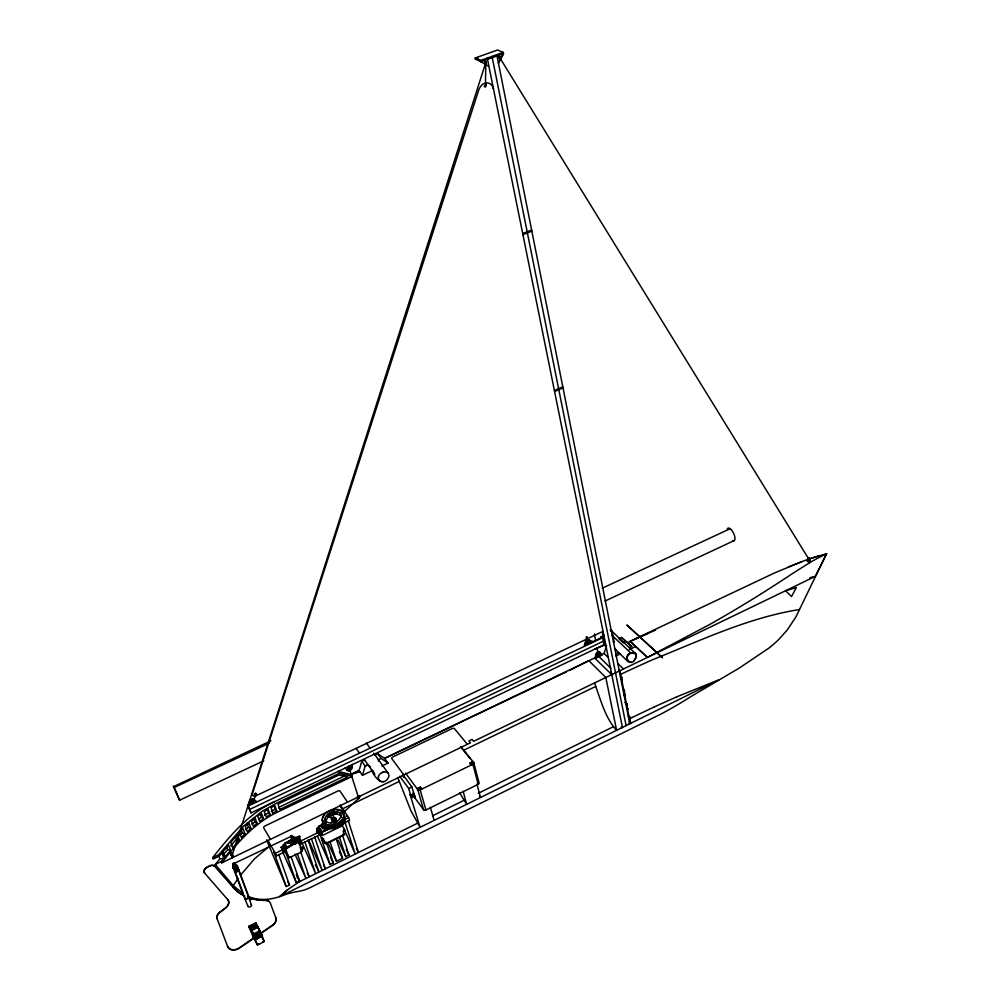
<?xml version="1.0" encoding="UTF-8"?>
<svg xmlns="http://www.w3.org/2000/svg" width="1000" height="1000" viewBox="0 0 1000 1000"><rect width="100%" height="100%" fill="white"/><g stroke="black" fill="none" stroke-linecap="round" stroke-linejoin="round"><path stroke-width="1.5" d="M335.238 819.325L334.575 818.138M300.062 840.537L299.738 839.638L298.5 840.5M334.288 820.075C331.712 820.812 335.062 818.075 334.288 820.075M322.1 833.925C318.562 839.65 320.65 828.325 319.513 833.575M330.262 828.188L321.9 832.05L318.55 826.562L322.475 824.525L322.812 826.4L322.2 823.812M318.263 829.95C314.387 831.325 318.788 823.312 320.087 830.225L318.738 830.675L320 829.963C322.65 832.475 323.1 834.412 319.438 833.988M485.425 87.075C488.925 81.062 481.262 88.912 485.45 86.013L485.8 62.5L232.113 855.487M300.062 840.55L299.312 838.363L296.9 839.538L295.837 837.562L283.238 844.912L286.112 850.188L283.875 851.9L286.3 850.725L288.8 857.887L300.85 852.325L300.512 851.637M604.338 641.312L604.288 642.775L604.35 638.688M307.213 872.825L309.1 876.625L300.763 852.05L302.087 851.413L299.625 844.25L302.038 843.075L301.35 841.712L300.512 843.05M299.812 839.188C295.912 839.75 301.925 841.513 299.312 838.363M295.675 842.3C300.387 837.087 287.062 839.575 294.4 839.1M294.738 841.575L294.438 841.625M294.475 838.75L293.875 840.025M295.675 842.7L295.375 842.487M296.55 841.35C291.988 838.875 307.275 833.962 295.2 837.663C292.787 836.637 288.863 832.663 291.663 839.325L287.375 841.912L288.212 842.9M292.512 839.6L294.3 839.538M291.613 836.812C290.5 834.412 294.225 840.4 298.913 836.85L298.738 836.325M291.488 841.363L292.425 842.938L295.062 842.675M290.225 841.55L287.738 842.3L287.525 843.225L288.562 843.225L288.15 842.537M253.325 924.663C259.775 923.587 253.025 932.225 250.837 927.425C252.375 922.087 250.8 930.125 254.725 926.688C254.613 922.15 252.05 926.562 250.9 925.475L251.588 926.038M255.1 924.4L254.288 923.787L255.025 924.575M249.913 926.425L250.188 925.825L250.2 926.587M232.662 863.662L233.85 862.962L237.275 866.05A2.263 1.475 -24 0 0 234.788 866.038A2.263 1.475 -24 0 0 233.337 867.962L232.662 863.662L233.525 868.487A2.263 1.475 -24 0 1 234.975 866.575A2.263 1.475 -24 0 1 237.475 866.587L234.05 863.487L232.862 864.2M301.35 841.775C302.15 838.462 296.413 840.8 299.738 839.65C304.375 843.025 297 842.463 301.087 841.275M254.562 799.938L254.375 799.625A2.875 2.188 -33.5 0 0 251.337 799.262A2.875 2.188 -33.5 0 0 249.4 801.988L249.175 805.562L249.575 802.3A2.875 2.188 -33.5 0 1 251.513 799.575L253.562 799.312L256.65 801.612M274.675 801.538C248.663 813.325 229.938 835.788 212.65 857.7L213.162 859.05L219.225 856.137L228.575 845.013L230.575 850.387L221.262 861.525L221.762 862.862L470.475 742.812L468.938 740.962L472.062 739.45L473.6 741.312L815.35 576.35L826.65 553.775L818.25 556.1A181.1 135.562 -27 0 0 812.15 558L812.062 558.038A182.825 136.8 -26.9 0 0 810 558.713M283.4 851.075C287.4 849.375 280.587 851.3 281.7 847.887C285.4 846.038 279.962 850.387 283.875 851.9M282.938 850.088C285.55 848.062 283.663 851 283.688 851.375M260.963 936.25L262.288 935.588L261.15 936.775C261.913 933.925 257.787 936.1 260.413 937.15L257.738 938.475C258.5 935.625 254.363 937.812 257 938.85L255.637 939.538L254.75 937.85L257.4 944.9L258.762 944.212L256.913 943.975L258.863 944.475L264.212 941.488L261.588 934.438M351.625 768.138A2.788 2.112 -37.1 0 0 351.712 767.525L352.2 764.312L351.925 767.825A2.788 2.112 -37.1 0 1 350 770.487A2.788 2.112 -37.1 0 1 347.125 770.1L345.012 768.112M293.025 843.062L293.2 841.875L291.95 842.675M252.375 928.75L252.562 927.525M378.363 777.25C378.625 771.25 390.387 769.325 388.762 776.8C383.462 788.263 373.925 777.15 371.45 769.562M379.75 781.125L378.387 779.275L378.438 776.762M610.475 673.363L611.138 671.7M589.812 640.913L589.55 640.662A2.65 1.975 -46.1 0 0 587.025 640.163A2.65 1.975 -46.1 0 0 585.15 642.75C582.325 653.15 587.487 632.438 591.275 642.725M357.638 797.288L358.312 796.475M374.9 755.1L377.738 753.737L384.562 758.363L595.188 657.688L595.812 654.625A2.562 1.887 -46.1 0 1 597.625 652.125A2.562 1.887 -46.1 0 1 600.05 652.588L600.562 653.088A2.562 1.887 -46.1 0 0 598.125 652.613L597.725 652.812A1.7 1.262 -46.1 0 0 596.55 654.5M595.188 657.688L595.688 658.188L596.312 655.113A2.562 1.887 -46.1 0 1 598.125 652.613A1.7 1.262 -46.1 0 1 598.488 652.613M251 812.9L247.763 805.05L251 812.9L604.975 644.287L602.638 632.913A5.188 3.125 -10.6 0 1 603.15 632.087M808.15 560.7L807.3 561.163L808.6 558.763L807.3 561.163L809.525 562.788L811.225 561.8A168.25 112.85 -49.7 0 1 821.425 556.3L826.65 553.775M284.312 844.488L284.662 843.25L289.662 840.837L284.312 844.488L286.562 848.263L291.925 844.6L286.913 847.038L286.562 848.263M359.312 770.45L350.863 774.475L352.2 776.4L339.35 773.288L338.025 771.363L350.863 774.475L359.087 770.537L361.775 761.35L364.625 759.987L374.9 774.4M359.087 770.537L362.463 775.337L365.15 766.125L368.025 764.75L370.462 767.087M251.775 928.6L252.175 927.425M292.425 842.938L293.3 840.088L292.5 839.137M610.962 668.337L598.45 656.125L604.038 653.45L606.6 645.75M333.15 819.412L332.95 820.238M319.4 833.737L319.062 832.638M319.075 833.9C313.875 831.137 319.413 829.925 317.738 828.888M252.262 801.663C262.113 786.425 250.7 798.487 255.55 793M316.712 829.475L317 830.6M318.4 830.775L317.288 830.662L317.738 828.888M318.575 826.5L321.9 832.362L330.8 828.2M294.613 839.35L294.137 839.762L293.913 838.45M299.775 842.475L301.262 841.812M288.15 842.775L292.613 841.2L295.087 843.575L296.488 842.55L296.725 843.238L295.275 844.112L292.8 841.737L288.562 843.225M294.237 838.775L295.837 840.738L299.925 837.625L299.413 836.188M294.45 841.575L293.2 841.875M288.5 842.725L288.163 842.325M291.388 835.913L290.65 836.462M294.262 838.838L292.887 839.638L293.238 840.95M826.425 553.888L795.913 616.925L787.225 630.025L778.637 639.637A123.537 89.637 -50.6 0 1 769.087 647.975L739.188 668.112L689.9 697.2A359.95 284.125 -52.1 0 1 661.275 713.888L310.3 887.55A34.175 25.125 -34.8 0 1 298.188 891.438A66.812 47.6 -34 0 0 281.312 895.987C270.55 900.062 258.175 901.025 247.5 896.087M251.3 928.312L251.85 927.237M485.288 63.463C485.213 56.325 485.025 68.938 486.325 61.537M292.962 840.15A1.3 0.85 -21.9 0 0 294.713 838.875A1.3 0.85 -21.9 0 0 292.738 838.675A1.3 0.85 -21.9 0 0 292.962 840.15L293.475 840.088M322.45 838.162L325.975 844.075L344.762 834.562L344.25 833.725L343.237 834.688M358.013 796.875L358.9 795.975L358.512 796.737M234.875 871.087L243.325 893.713L233.287 885.662L238.088 878.438M291.625 842.312L292.262 841.375M250.987 927.913L251.637 926.963M333.237 819.287L332.788 820.312L333.738 820.525M252.525 925.788C251.325 928.35 256.375 925.8 253.538 925.275M322.137 823.863L325.075 828.8L327.962 827.588M292.938 839.5L291.637 839.812M240.712 874.912L254.6 858.763L269.062 846.525M233.225 863.637L233.787 864.175L233.463 863.5M257.738 938.475C258.837 936.213 254.438 938.538 257 938.85M261.15 936.775C262.262 934.513 257.863 936.838 260.413 937.15M239.375 839.85L232.712 847.837L230.712 842.463L237.413 834.488L239.375 839.85L236.5 839.05L235.512 836.363M221.762 862.862C237.413 842.575 254.988 822.412 278.762 811.525L352.2 776.4M233.287 885.662L215.212 864.438L219.938 858.812L223.912 858.35L221.887 852.962M223.962 854.013L227.688 849.562L226.688 846.875M230.775 845.875L236.5 839.05M212.65 857.7L218.713 854.788L243.637 826.075L262.387 811.112L275.988 803.5L339.35 773.288M250.837 927.425L251.537 926.637M245 833.888L241.412 837.6L239.45 832.237L243.05 828.525L245 833.888L242.325 832.875L240.863 828.85M239.638 835.65L242.325 832.875M676.787 696.825L719.1 679.7L279.825 896.575L287.738 889.625L299.462 881.663M279.825 896.575L287.775 889.613M343.088 831.075L344.712 830.05L343.438 832.138L344.288 834.425L326.112 843.312C324.1 843.725 320.9 838.812 322.388 837.412M343.275 812.65L358.713 798.312L348.512 766.062M633.95 660.788L636.2 657.6L636.025 654.038L611.05 630.413M250.912 828.375L247.25 831.712L245.312 826.35L248.975 823.012L250.912 828.375L248.438 827.175L246.988 823.15M245.688 829.663L248.438 827.175M498.95 56.513L500.475 58.025L498.963 58.338L499.475 56.513L500.525 56.95L500.188 57.9M333.413 820.625L334.8 820.1L334.6 818.988M322.612 825.8L322.425 825.975A2.275 1.487 -20.8 0 0 322.1 827.575A2.275 1.487 -20.8 0 0 323.825 828.188L325.387 829.475L329.862 827.375M332.95 819.463L334.6 818.988L333.875 818.975M250.875 926.888L251.562 926.287M252.013 824.163L254.812 821.925L257.05 823.325L253.325 826.312L251.4 820.95L255.138 817.962L257.05 823.325M330.45 813.938L328.537 815.088A8.675 5.663 -20.4 0 1 336.8 812.725M328.175 817.337L329.7 816.562M219.938 912.125L225.613 907.763A7.138 5.225 -32.1 0 0 227.712 899.513L227.838 899.737A7.138 5.225 -32.1 0 1 225.738 907.987L220.05 912.337A6.425 4.675 -32.1 0 0 217.15 918.763L217.037 918.538A6.425 4.675 -32.1 0 1 219.938 912.125L220.05 912.337M302.087 851.413L301.35 850.312L302.95 848.325L302.262 847.2L300.1 847.788M258.913 818.925L261.45 817.15L263.425 818.737L259.625 821.4L257.712 816.038L261.537 813.375L263.425 818.737M322.938 825.512L322.812 825.612A1.913 1.25 -20.8 0 0 322.287 827.038L322.562 827.575A1.913 1.25 -20.8 0 0 324.175 827.875L325.438 829.225L329.325 827.375M286.112 850.188L285.738 849.125L299.062 840.975M254.788 937.588L238.412 948.775A9.325 6.7 -32.4 0 1 227.675 946.625L227.562 946.4A9.312 6.7 -32.4 0 0 238.3 948.55L254.662 937.362M260.963 933.075L271.038 926.188A7.4 5.337 -33.5 0 0 275.75 917.862L275.875 918.075A7.4 5.337 -33.5 0 1 271.15 926.413L261.087 933.288M331.012 815.45L329.038 816.625A8.662 5.663 -20.4 0 1 335.2 814.262M603.175 635.575L603.438 636.712L592.85 641.737A5.225 1.575 64.3 0 0 591.025 642.387M636.025 654.038C618.188 648.562 631.688 674.513 636.4 655.088M252 925.325L252.638 924.938M381.825 772.7L383.7 771.912M586.55 636.875L586.263 638.325L587.45 637.212L586.55 636.875L587.9 644.325M270.05 814.6L266.15 816.963L264.262 811.612L268.175 809.25L270.05 814.6L267.413 810.163M264.45 815.2L268.363 812.837M320.087 830.225L318.837 830.962L320.213 830.425M319.65 833.45L320.513 833.288M328.7 815.6L330.6 814.475M294.212 840.05L292.475 839.712M322.413 824.137L322.9 825.875A1.913 1.25 -20.8 0 0 322.375 827.3M330.1 812.938L328.2 814.075A8.675 5.663 -20.4 0 1 334.375 811.712M339.35 822.825L336.812 824.237A11.25 7.35 -20.4 0 1 323.325 822.9L322.5 821.162M249.688 900.15L252.125 898.8A59.6 44.188 -34.2 0 0 265.788 900.425L266.3 900.413M297.45 877.9L296.363 874.375M243.6 895.512L244.838 897.75A1.863 1.238 -24.5 0 0 246.337 898.725A1.863 1.238 -24.5 0 0 248.275 897.55M299.438 881.688L418.038 822.962M336.9 825.888L339.462 824.538M329.875 816.438L333.663 814.475M276.762 810.987L275.387 809.062L271.512 811.062L272.9 813L276.762 810.987L274.913 805.638L271.025 807.65L272.9 813M248.85 897.913L252.125 898.8L249.625 900M256.125 937.175L260.225 935.125M258 936.488C259.6 935.188 257.275 937.337 257.538 935.525L258.688 936.15M255.637 939.538L256.8 938.325M258.163 927.237L255.85 922.913L249.05 926.287L251.337 930.625L258.163 927.237L262.488 936.112M253.5 933.913L259.662 930.837L257.825 927.4L260.238 932.188L254.075 935.263L251.675 930.462L254.075 935.263M257.4 944.9L253.125 936.862L253.713 936.263M253.125 936.862L253.812 936.525M255.438 939.013L254.163 936.275L261.012 932.875M254.55 937.325L257.538 935.525M261.4 933.913L258.225 935.188M257.538 937.962L260.225 936.625M253.025 936.6L248.837 926.5L250.188 925.825M254.288 923.787L255.637 923.125L256.512 924.775L255.85 922.913M250.588 926.162L256.025 923.462M432.6 815.788L464.263 800.188M478.237 793.3L613.413 726.7M629.325 718.863L632.112 717.487M628.763 716.062L629.612 716.688L630.112 722.212A5 3.25 -10.1 0 0 629.312 721.625M627.525 709.2L627.025 703.625L626.163 703A5.737 3.675 -10.2 0 0 624.975 702.55M414.4 797.225L423.6 809.762A1.8 1.2 -17.5 0 0 425.938 809.975L478.188 784.325A1.787 1.188 -15.4 0 0 478.975 782.588L473.688 762.5L460.688 746.475M629.663 716.737L629.087 717.025A5.012 3.25 -10.1 0 0 628.275 716.438M317.438 836.038L330.037 864.45L333.25 862.862L326.413 842.225M328.725 844.562L336.475 861.275L342.575 858.275L336.3 839.1M338.025 840.013L345.788 856.7L348.988 855.113L342.775 835.95M627.062 703.675L626.487 703.95A5.038 3.225 -10.2 0 0 625.688 703.363M289.887 856.988L288.387 857.312L286.8 854.513L287.462 854.188M286.887 854.775L287.562 854.45M623.862 690.75L624.45 690.462L624.925 696.05A5.05 3.212 -10.2 0 0 624.113 695.462M397.762 777.562L410.9 810.713L420.075 827.337L409.988 794.237L410.7 795.212L413.875 793.675M323.812 838.962L322.675 839.525L323.3 839.675M410.763 796.888L413.925 795.337L415.363 797.3L413.162 792.688M288.387 857.312L289.513 856.612L290.225 857.5M411.475 797.862L414.65 796.312M343.113 834.287L344.25 833.725M358.775 796.112C354.775 802.5 365.188 793.088 357.413 796.55L357.587 797.1M357.962 797.125L358.95 796.65M318.725 826.388L322.887 824.375M324.137 824.038L318.663 826.762L321.875 831.825L325.95 829.975L324.087 828.125M282.562 849.038L281.2 847.15L283.612 845.975M281.388 847.688L283.9 846.462M622.288 682.763L621.763 677.087L620.9 676.475M317.325 831.137L318.062 830.95M283.637 848.088C286.3 847.35 282.675 848.037 283.988 848.775L284.988 848.288M284.887 848.025L283.988 848.775M299.2 841.075L298.3 841.825M285.975 851.275L276.3 855.975L275.363 853.312L285.05 848.612M300.763 840.987L318.2 832.513M344.762 819.613L348.688 817.712L340.213 804.963M399.75 776.287L408.75 788.538L411.938 786.988L415.238 798.363M295.837 837.562L299.45 843.713L301.85 842.537M319.413 834.438L319.788 833.188M299.262 844.812L319.988 834.737M342.113 823.975L349.538 820.375L348.688 817.712M632.087 717.5L654.475 706.812M215.212 864.438L221.262 861.525M232.1 857.075L233.125 856.587L233.375 857.262L231.537 852.688L232.138 853.9L230.85 854.125L232.362 857.763L230.45 853.175L231.1 854.4M342.95 808.637L399.15 781.462M463.787 750.2L595.712 686.425L594.55 682.588M230.562 853.662L231.588 853.162M230.85 853.725L231.875 853.225M231.05 855.362L232.075 854.862M214.475 866.087L214.587 866.3A4.387 3.262 -31.8 0 0 210.012 865.962L207.113 867.362A4.55 3.388 -31.8 0 0 204.75 873.312L204.638 873.1A4.55 3.375 -31.7 0 1 207 867.138L209.9 865.75A4.387 3.262 -31.8 0 1 214.475 866.087L233.475 887.75A59.6 44.188 -34.2 0 0 243.113 895.288L244.088 895.75M244.325 897.463L247.975 906.175M807.775 559.163A2.55 1.1 62.7 0 1 809.038 558.7L809.862 558.3L809.95 558.987L808.888 559.25A1.7 0.725 62.7 0 0 808.3 560.15A1.7 0.725 62.7 0 0 809.412 562.087L809.525 562.788L791.712 574.062A2579.775 1804.4 69.7 0 1 709.938 624.35L647.438 657.4L630.075 641.287L774.95 572.762L801.838 561.638A182.825 136.8 -26.9 0 1 807.95 559.412M362.463 775.337L372.713 770.425M381.863 766.038L388.025 763.088L384.562 758.363M615.988 653.863L618.65 652.588M629.587 647.35L631.625 646.375L621.613 637.525L619.025 638.763L623.312 642.8L625.913 641.55M809.45 562.1L810.35 562.312M615.85 656.038L620.612 653.763M629.138 649.675L634.237 647.225A1.713 1.05 -9.8 0 1 636.562 647.337M604.15 642.1L605.087 644.85L594.412 649.325M604.688 644.8L605.975 646.012A4.462 2.712 -10.5 0 1 605.388 644.712M613.612 642.387L614.212 642.1L612.013 631.038A5.188 3.125 -10.6 0 0 610.125 630.112M345 775.738L278.65 807.438L279.875 809.438L347.713 777L339.125 774.938L278.012 804.087L279.875 809.438M388.025 763.088L381.188 758.462L378.338 759.825L378.488 761.025M595.688 658.188L602.212 655.062L600.05 652.588M603.438 636.712L603.75 634.963A4.475 2.7 -10.6 0 1 603.3 632.938M612.013 631.038L611.413 631.325A4.475 2.7 -10.6 0 0 610.7 630.837M602.962 636.15L603.6 635.837M248.487 805.888L603.55 637.275M249.737 809.4L603.362 641.213M384.675 758.375L566.413 671.85M569.225 670.5L588.862 660.713L605.812 677.487L616.6 730.3C605.525 718.213 601.237 701.525 595.712 686.425M291.625 836.137L233.562 863.763M603.025 631.362L255.812 795.837A2.938 2.237 -33.7 0 1 254.363 796.175L253.9 796.137A2.938 2.237 -33.7 0 1 252.438 793.6L478.575 90.512A12.55 10.775 -67.7 0 1 482.738 84.138L485.675 82.987A8.662 7.438 -67.9 0 1 492.225 85.787L493.438 88.713L492.975 87.163M368.025 764.762L365.2 766.1L361.775 761.35M302.95 848.325L300.988 849.25L301.35 850.312M270.938 740.763L173.45 786.688L179.587 800.212L263.762 760.812M605.025 601.05L734.388 540.487M291.125 856.775L299.613 881.15L296.288 882.562L283.3 853.188M173.35 786.162L174.262 787.45L268.975 743.375M602.125 588.288L730.2 528.675M654.438 706.825L676.825 696.812M655.525 630.087L627.612 642.613M635.775 638.638L647.6 633.475M554.375 390.487L562.825 386.9M554.575 391.475L563.013 387.9M335.037 824.912L337.762 823.775A11.25 7.35 -20.4 0 0 343.438 813.162L342.15 811.663M788.062 567.062L801.8 561.65M522.688 233.538L531.638 230.037M522.913 234.65L531.85 231.137M300.6 843.475L299.562 843.475M284 851.55L282.962 851.55M348.875 767.075L349.325 766.9A1.863 1.412 -37.1 0 1 349.837 769.775L349.4 769.95A1.863 1.412 -37.1 0 1 348.875 767.075L349.113 766.612M333.1 819.663L334.038 819.862M336.688 823.587L335.788 824.513M335.062 825.938L336.125 825.537M250.325 801.4A1.913 1.45 -33.5 0 1 251.537 799.987L251.988 799.812M251.713 800.288L253.075 800.088A1.913 1.45 -33.5 0 1 252.8 803.025L252.35 803.2A1.913 1.45 -33.5 0 1 251.713 800.288L251.588 799.963M598.612 655.688L598.225 655.825A1.7 1.262 -46.1 0 1 597.975 653.05L598.362 652.913A1.7 1.262 -46.1 0 1 598.612 655.688L598.013 653.037M598.225 653.3L598.612 653.15A1.7 1.262 -46.1 0 1 598.862 655.925L598.475 656.075A1.7 1.262 -46.1 0 1 598.225 653.3L597.762 652.788M585.913 642.625A1.762 1.312 -46.1 0 1 587.125 640.875L587.525 640.725M266.55 839.887L286.15 886.462L289.55 885.212L278.712 854.513M475.188 57.975L480.75 60.425L503.25 52.387L503.488 53.625L498.438 63.012L503.488 53.625L481 61.662L475.438 59.2L475.188 57.975L497.562 50L503.25 52.387M475.438 59.2L478.1 58.25M324.062 827.9L324.087 827.613A1.913 1.25 -20.8 0 1 322.425 827.25M812.15 558L819.388 555.775M350.863 774.475L359.963 771.775M809.887 577.737L815.35 576.35M317.712 829.887L317.663 830.975M324.3 828.737L324.025 828.775A2.275 1.487 -20.8 0 1 322.3 828.175A2.275 1.487 -20.8 0 1 322.625 826.575M326.413 842.913L327.488 843.413L326.65 842.487M250.9 925.475L251.55 925.612M254.513 924.812L255.3 924.688M383.512 781.637L380.85 781.625M799.463 609.538C748.388 617.6 700.825 640.387 653.162 659.488A3584.862 1982.525 50.9 0 0 620.625 674.4M631.287 662.175L628 661.575L614.587 648.688M275.875 918.075L270.163 902.588L268.188 900.725L265.675 900.212A59.588 44.188 -34.2 0 1 248.863 897.625M254.838 925.013L255.775 924.975M334.025 819.062L333.663 820.025M293.675 838.975L294.212 839.562M265.812 900.375L268.6 900.95M255.05 925.275L256.1 925.375M588.55 641L586.413 642.075A1.762 1.312 -46.1 0 0 587.65 644.013L588.05 643.863A1.762 1.312 -46.1 0 0 588.55 641A1.762 1.312 -46.1 0 1 588.975 641.488M294.012 839.013L294.7 838.337M255.15 925.6L256.25 925.863M324.95 843.15L325.575 843.3L324.062 840.888M295.7 840.062L296.775 840.337M227.688 849.562L230.575 850.387M618.75 670.013L619.888 670.7L630.375 723.512A5 3.25 -10.1 0 0 629.575 722.913M255.125 925.962L256.212 926.4M295.688 840.387L296.75 840.837M488.462 66.213L480.538 61.45M373.738 771.825L372.05 770.675M635.337 653.225C630.825 650.238 624.237 657.513 628 661.575M614.987 649.163L615.85 649.675M809.95 558.987L809.725 558.85A1.7 0.737 62.7 0 0 809.137 559.763A1.7 0.737 62.7 0 0 810.25 561.688M254.975 926.325L255.987 926.963M618.587 670.487L619.288 670.987M623.538 689.8L624.4 690.425M624.587 695.1L625.5 695.763M627.2 708.238L628.112 708.913M629.788 721.25L630.688 721.925M630.05 722.55L630.95 723.225M359.363 798L358.062 798.625M621.613 637.525L631.925 646.663M295.312 841.075L296.188 841.85M254.725 926.688L255.613 927.487M630.163 641.25L647.375 657.425M612.075 635.4L630.825 653.037M388 772.938L373.713 753.138M617.762 663.438L623.488 668.962M604.038 653.45L608.275 657.55M621.763 677.087L621.225 677.412A5.088 3.188 -10.3 0 0 620.413 676.838M298.375 841.737L299.45 843.713M322.587 835.387L341.975 825.962M204.638 873.1L227.838 899.737M324.212 823.85L322.95 822.312A11.25 7.35 -20.4 0 1 322.413 819.2M467.337 744.325L454.538 728.688A1.762 1.113 -15.6 0 0 452.238 728.525L392.738 757A1.775 1.137 -17.7 0 0 391.85 758.7L403.875 774.963M461.637 748.062L470.25 758.675M479.525 796.263L480.5 797.5L476.95 784.062M405.513 773.1L417.812 789.688L423.6 809.762M411.938 786.988L402.912 774.762L403.738 777.588M254.375 927L255.087 927.975M377.738 753.737L381.188 758.462M603.138 635.237L602.463 633.75M366.413 743.088L370.062 748.112M356.275 748.587L358.938 752.325M347.125 770.1L346.925 769.812A2.788 2.112 -37.1 0 0 348.475 770.512M621.337 726.975L621.838 727.712M347.5 802.175L340.15 791.225A1.812 1.163 -19.7 0 0 337.863 791.012L264.788 826.087A1.85 1.188 -22.3 0 0 263.712 827.913L270.425 839.388M340.4 806.6L342.925 810.413M346.3 815.487L347 816.55M343.4 822.775C345.188 824.075 340.3 826.35 341.5 824.5M344.938 830.713L344.05 829.025L344.263 829.688M332.475 814.75L333.4 816.175A1.638 1.062 -20.4 0 1 332.525 817.788A1.638 1.062 -20.4 0 1 330.475 817.588L329.55 816.162M605.112 643.275L605.575 644M604.975 644.287L604.55 644M316.975 830.062L318.712 832.837M499.675 57.538L809.7 560.55M301.525 842.25L302.038 843.075M303.163 848.95L302.262 847.2M296.45 838.2L298.988 842.375M289.525 840.625L292.05 844.812M284.662 843.25L286.913 847.038M283.238 844.912L285.738 849.125M288.3 857.038L288.8 857.887M286.3 853.662L286.8 854.513M281.2 847.15L281.688 847.987M252.812 803.425L251.513 799.575M267.738 840.212L275.363 853.312M276.3 855.975L273.837 851.75L286.15 886.462M232.138 853.9L233.113 856.562M261.212 935.925L264.212 941.488M262.6 941.7L262.95 942.425M233.475 887.75L233.363 887.525A59.588 44.188 -34.2 0 0 244.875 896.012M248.837 926.5L249.713 928.15L249.05 926.287M356.45 848.612L358.387 852.362L348.237 820.65M459.525 792.675L466.675 804.325L463.162 791.325M348.988 855.113L346.262 849.613M342.575 858.275L339.338 851.675M333.25 862.862L330.55 857.325M174.262 787.45L179.587 800.212M323.4 864.862L325.312 868.662L314.662 836.975M364.625 759.987L365.012 760.763M317.575 869.312L318.837 871.838L308.1 840.163M251.337 930.625L254.163 936.275M378.4 779.3L378.9 780.325M343.9 814.3L343.05 812.575A11.25 7.35 -20.4 0 0 336.962 809.875M297.9 877.663L299.613 881.15M289.55 885.212L287.725 881.388M315.387 864.775L316.938 868.037M253.95 927.262L254.45 928.363M259.662 930.837L260.238 932.188M294.975 854.175L305.85 878.238L297.4 853.763M357.775 796.525L358.387 798.475M302.238 843.425L315.6 873.438L304.812 841.75M308.712 840.275L322.075 870.25L311.388 838.562M341.838 824.175L355.188 853.938L344.538 820.788M227.675 946.625L217.037 918.538M218.713 854.788L219.225 856.137M218.925 856.112L219.938 858.812M222.963 851.675L224.988 857.062M233.137 867.425L233.725 869.025M234.537 871.263L242.825 893.438M237.075 865.512L237.662 867.113A2.263 1.475 -24 0 1 237.087 869.4A2.263 1.475 -24 0 1 234.1 869.7A2.263 1.475 -24 0 1 234.675 867.412M238.612 869.275L248.675 896.375M238.275 869.45L251.4 904.775M253.375 817.913L254.812 821.925M295.663 840.212L296.675 843.088M260.025 813.138L261.45 817.15M285.3 850.8L296.288 882.562M273.988 805.05L275.387 809.062M298.975 840.7L299.3 841.35M320.213 834.963L330.037 864.45M330.15 842.113L336.475 861.275M333.55 818.775L333.888 819.788M339.538 837.525L345.788 856.7M358.45 796.275L359.038 798.162M408.75 788.538L410.7 795.212M403.312 774.438L404.137 777.275M425.938 809.975L420.163 789.9L472.887 764.237L478.188 784.325M430.438 807.4L434.137 820.387M294.113 841.787L294.387 842.938M597.812 652.3L598.288 654.375L596.975 647.712M594.788 658.188L611.763 674.625A4.412 2.75 -10.4 0 1 611.312 672.562M253.487 927.438L253.762 928.625M592.85 641.737L592.962 642.3A4.513 1.363 64.3 0 0 591.438 642.212M480.75 60.425L481 61.662M487.262 58.1L622.425 727.425A4.325 2.812 -10.1 0 1 621.987 726.787M605.087 644.85L605.375 646.3M492.025 56.4L626.112 725.612M496.775 54.7L629.788 723.787A4.325 2.812 -10.1 0 0 629.1 723.275M594.412 633.913L595.55 640.05M809.038 558.7L809.112 559.388M293.65 841.875L293.688 843.062M253.012 927.537L253.05 928.763M808.688 558.375A2.55 1.1 62.7 0 1 809.862 558.3M248.137 896.287A1.863 1.238 -24.5 0 1 248.337 896.538M727.275 529.012A6.987 2.8 64 0 1 733.612 533.25A6.987 2.8 64 0 1 732.862 540.638M326.512 822.625A8.675 5.663 -20.4 0 1 325.438 821.5M324.9 820.113A8.675 5.663 -20.4 0 1 324.938 818.575M339.875 812.875A8.675 5.663 -20.4 0 1 341.512 815.35M325.95 823.037A8.662 5.663 -20.4 0 1 325.412 821.65M327.15 816.988A8.662 5.663 -20.4 0 1 336.962 813.238M603.475 644.05A4.5 1.388 64.3 0 0 604.075 644.725L602.65 637.7A4.5 1.388 64.3 0 0 602.1 637.275M601.087 637.638A4.5 1.388 64.3 0 1 601.638 637.112M604.175 645.275A5.213 1.613 64.3 0 1 603.488 644.5M600.675 637.8A5.213 1.613 64.3 0 1 602.537 637.15M351.362 768.75A2.788 2.112 -37.1 0 1 349.8 770.2M350.65 768.5A1.863 1.412 -37.1 0 1 350.387 768.888M348.338 769.675A1.863 1.412 -37.1 0 1 347.975 769.525M347.488 768.175A1.863 1.412 -37.1 0 1 348.675 766.775M613.387 641.538A5.162 3.137 -10.5 0 1 614.212 642.1M251.213 904.587A1.863 1.25 -24.6 0 1 250.35 906.762A1.863 1.25 -24.6 0 1 248 906.175M248.425 896.075A2.237 1.487 -24.5 0 1 247.375 898.675A2.237 1.487 -24.5 0 1 244.537 897.975M237.512 868.65A2.263 1.475 -24 0 1 238.425 870.625A2.263 1.475 -24 0 1 235.312 871.825A2.263 1.475 -24 0 1 234.95 869.638M237.362 868.925A1.887 1.225 -24 0 1 238.025 870.688A1.887 1.225 -24 0 1 235.287 871.475A1.887 1.225 -24 0 1 235.575 869.438M234.4 868.863A1.887 1.225 -24 0 1 235 866.525A1.887 1.225 -24 0 1 237.35 867.438M237.2 867.788A1.887 1.225 -24 0 1 234.8 868.95M237.575 867.575A1.887 1.225 -24 0 1 236.75 869.325A1.887 1.225 -24 0 1 234.488 869.55A1.887 1.225 -24 0 1 234.525 867.875M234.875 867.575A1.887 1.225 -24 0 1 235.3 867.325M233.438 868.225A2.263 1.475 -24 0 1 234.875 866.312A2.263 1.475 -24 0 1 237.375 866.312M252.463 799.737A1.913 1.45 -33.5 0 1 252.9 799.775M253.575 800.163A1.913 1.45 -33.5 0 1 253.775 800.487M335.725 821.287A2.013 1.325 -20.4 0 1 335.363 821.612M333.312 818.55A2.338 1.538 -20.4 0 1 336.188 819.638A2.338 1.538 -20.4 0 1 332.938 821.575A2.338 1.538 -20.4 0 1 332.4 819.1M326.362 823.1A8.2 5.362 -20.4 0 1 331.962 814.987A8.2 5.362 -20.4 0 1 341.662 817.25M334.363 823.487A1.638 1.075 -20.4 0 1 334.475 822.887M334.688 822.6A1.638 1.075 -20.4 0 1 336.55 821.888M335.125 818.713A1.525 1 -20.4 0 1 333.338 820.2A1.525 1 -20.4 0 1 332.438 818.812A1.525 1 -20.4 0 1 334.837 818.275M335.238 819.05A1.525 1 -20.4 0 1 333.45 820.55A1.525 1 -20.4 0 1 332.55 819.163A1.525 1 -20.4 0 1 334.95 818.612M322.562 818.462A11.25 7.35 -20.4 0 1 324.387 815.113M331.4 810.638A11.25 7.35 -20.4 0 1 334.212 809.987M334.562 824.412A8.675 5.663 -20.4 0 1 332.375 824.837M325.775 822.525A8.675 5.663 -20.4 0 1 325.238 821.137M341.538 812.138A11.15 7.287 -20.4 0 1 337.1 825.212A11.15 7.287 -20.4 0 1 322.812 820.487M343.288 813.95A11.15 7.287 -20.4 0 1 335.913 826.263A11.15 7.287 -20.4 0 1 322.987 821M343.612 814.975A11.137 7.287 -20.4 0 1 336.25 827.288A11.137 7.287 -20.4 0 1 323.325 822.025M343.288 814.963A11.137 7.287 -20.4 0 1 337.388 827.425A11.137 7.287 -20.4 0 1 323.475 823.25M336.488 821.1A2.525 1.663 -20.4 0 1 336.163 821.562M292.587 840.6A1.3 0.85 -21.9 0 1 294.538 839.175M281.887 848.425L283.512 847.862L281.875 848.462M472.912 761.55L471.3 765L469.75 763.088L472.912 761.55M796.312 587.562L791.538 596.562L785.588 590.837L796.312 587.562M662.35 657.638L627.05 625.163L662.35 657.638M420.3 787.138L417.088 788.7L421.775 789.112L420.3 787.138M231.4 853.8L232.613 856.838L231.4 853.8M809.525 559.188L809.3 559.05A1.7 0.725 62.7 0 0 808.725 559.963A1.7 0.725 62.7 0 0 809.837 561.888L809.525 559.188M234.338 868.425A2.275 1.475 -23.9 0 0 237.438 866.188A2.275 1.475 -23.9 0 0 234.075 865.812A2.275 1.475 -23.9 0 0 234.338 868.425M234.5 868.15A1.887 1.225 -23.9 0 0 237.075 866.287A1.887 1.225 -23.9 0 0 234.275 865.975A1.887 1.225 -23.9 0 0 234.5 868.15M329.325 825.163A11.25 7.338 -20.4 0 0 343.738 813.787A11.25 7.338 -20.4 0 0 326.075 812.837A11.25 7.338 -20.4 0 0 329.325 825.163M330.625 823.012A8.2 5.35 -20.4 0 0 340.788 814.513A8.2 5.35 -20.4 0 0 327.725 814.2A8.2 5.35 -20.4 0 0 330.625 823.012M333 820.788A2.338 1.525 -20.4 0 0 335.875 818.337A2.338 1.525 -20.4 0 0 332.125 818.288A2.338 1.525 -20.4 0 0 333 820.788M293.05 840.413A1.3 0.85 -21.9 0 0 294.8 839.15A1.3 0.85 -21.9 0 0 292.838 838.938A1.3 0.85 -21.9 0 0 293.05 840.413M471.125 764.425A1.8 1.175 -15.4 0 0 473.862 763.088A1.8 1.175 -15.4 0 0 471.325 762.312A1.8 1.175 -15.4 0 0 471.125 764.425M418.812 790.163A1.812 1.2 -17.4 0 0 421.175 788.4A1.812 1.2 -17.4 0 0 418.3 788.15A1.812 1.2 -17.4 0 0 418.812 790.163"/></g></svg>
